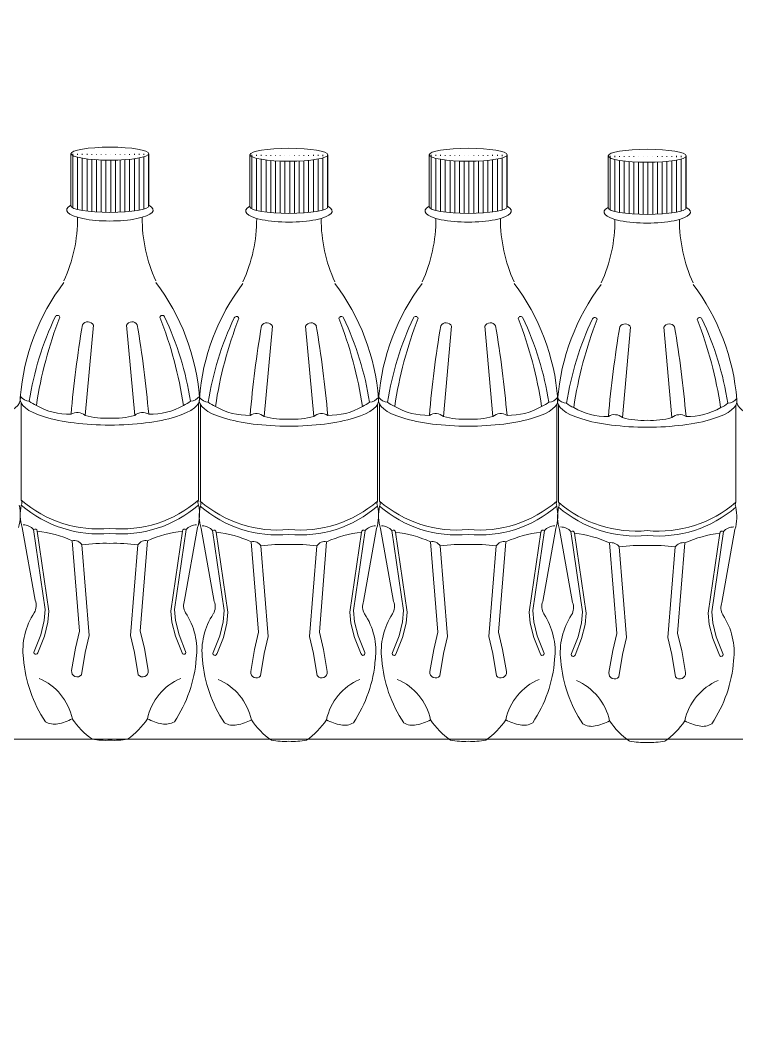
# Model space of a CAD drawing. Header units: millimetres. Extents: x 1287 to 21021, y -1522 to 4173.
# Drawn here: x 9318.85 to 9338.07, y 3339.14 to 3366.25 of the extents above; entities that cross this region are included whole.
import ezdxf

# ---------------------------------------------------------------- set-up
doc = ezdxf.new("R2010")
doc.units = ezdxf.units.MM

# ---------------------------------------------------------------- blocks, each defined once
blk = doc.blocks.new('şişe dolabı')
at = {"lineweight": 9}
h = blk.add_hatch(dxfattribs=at)
h.set_pattern_fill('LINE', scale=0.04, angle=90, style=0)
h.set_pattern_definition([(90, (9737.45998, 3607.11777), (-0.127, 8e-18), [])])
edge = h.paths.add_edge_path()
edge.add_ellipse((9765.621, 3658.457), major_axis=(1.045, 0), ratio=0.166366, start_angle=180, end_angle=360, ccw=False)
edge.add_line((9764.575, 3658.42), (9764.575, 3657.059))
edge.add_ellipse((9765.621, 3657.059), major_axis=(1.045, 0), ratio=0.166366, start_angle=180, end_angle=360)
edge.add_line((9766.666, 3657.059), (9766.666, 3658.42))
h = blk.add_hatch(dxfattribs=at)
h.set_pattern_fill('LINE', scale=0.04, angle=90, style=0)
h.set_pattern_definition([(90, (9742.26198, 3607.08957), (-0.127, 8e-18), [])])
edge = h.paths.add_edge_path()
edge.add_ellipse((9770.423, 3658.429), major_axis=(1.045, 0), ratio=0.166366, start_angle=180, end_angle=360, ccw=False)
edge.add_line((9769.377, 3658.392), (9769.377, 3657.031))
edge.add_ellipse((9770.423, 3657.031), major_axis=(1.045, 0), ratio=0.166366, start_angle=180, end_angle=360)
edge.add_line((9771.468, 3657.031), (9771.468, 3658.392))
h = blk.add_hatch(dxfattribs=at)
h.set_pattern_fill('LINE', scale=0.04, angle=90, style=0)
h.set_pattern_definition([(90, (9747.07023, 3607.08957), (-0.127, 8e-18), [])])
edge = h.paths.add_edge_path()
edge.add_ellipse((9775.231, 3658.429), major_axis=(1.045, 0), ratio=0.166366, start_angle=180, end_angle=360, ccw=False)
edge.add_line((9774.186, 3658.392), (9774.186, 3657.031))
edge.add_ellipse((9775.231, 3657.031), major_axis=(1.045, 0), ratio=0.166366, start_angle=180, end_angle=360)
edge.add_line((9776.276, 3657.031), (9776.276, 3658.392))
h = blk.add_hatch(dxfattribs=at)
h.set_pattern_fill('LINE', scale=0.04, angle=90, style=0)
h.set_pattern_definition([(90, (9751.87223, 3607.06137), (-0.127, 8e-18), [])])
edge = h.paths.add_edge_path()
edge.add_ellipse((9780.033, 3658.4), major_axis=(1.045, 0), ratio=0.166366, start_angle=180, end_angle=360, ccw=False)
edge.add_line((9778.988, 3658.363), (9778.988, 3657.003))
edge.add_ellipse((9780.033, 3657.003), major_axis=(1.045, 0), ratio=0.166366, start_angle=180, end_angle=360)
edge.add_line((9781.078, 3657.003), (9781.078, 3658.363))
at = {"color": 7, "lineweight": 9}
for p, q in [((9764.575, 3658.457), (9764.575, 3657.059)), ((9766.666, 3658.457), (9766.666, 3657.059)), ((9769.377, 3658.429), (9769.377, 3657.031)), ((9771.468, 3658.429), (9771.468, 3657.031)), ((9774.186, 3658.429), (9774.186, 3657.031)), ((9776.276, 3658.429), (9776.276, 3657.031)), ((9778.988, 3658.4), (9778.988, 3657.003)), ((9781.078, 3658.4), (9781.078, 3657.003)), ((9765.177, 3653.863), (9764.956, 3651.442)), ((9766.065, 3653.863), (9766.286, 3651.442)), ((9769.979, 3653.834), (9769.758, 3651.414)), ((9770.867, 3653.834), (9771.088, 3651.414)), ((9774.787, 3653.834), (9774.566, 3651.414)), ((9775.675, 3653.834), (9775.896, 3651.414)), ((9779.589, 3653.806), (9779.368, 3651.386)), ((9780.477, 3653.806), (9780.698, 3651.386)), ((9763.245, 3651.769), (9763.245, 3649.172)), ((9767.997, 3651.769), (9767.997, 3649.172)), ((9768.047, 3651.741), (9768.047, 3649.144)), ((9772.799, 3651.741), (9772.799, 3649.144)), ((9772.855, 3651.741), (9772.855, 3649.144)), ((9777.607, 3651.741), (9777.607, 3649.144)), ((9777.657, 3651.712), (9777.657, 3649.116)), ((9782.409, 3651.712), (9782.409, 3649.116)), ((9763.267, 3648.44), (9763.619, 3646.489)), ((9763.575, 3648.385), (9763.888, 3646.24)), ((9763.671, 3648.342), (9763.984, 3646.197)), ((9767.57, 3648.342), (9767.257, 3646.197)), ((9767.667, 3648.385), (9767.354, 3646.24)), ((9767.974, 3648.44), (9767.623, 3646.489)), ((9768.069, 3648.412), (9768.421, 3646.46)), ((9768.377, 3648.357), (9768.69, 3646.212)), ((9768.473, 3648.314), (9768.786, 3646.169)), ((9772.372, 3648.314), (9772.059, 3646.169)), ((9772.469, 3648.357), (9772.156, 3646.212)), ((9772.776, 3648.412), (9772.425, 3646.46)), ((9772.877, 3648.412), (9773.229, 3646.46)), ((9773.185, 3648.357), (9773.498, 3646.212)), ((9773.282, 3648.314), (9773.595, 3646.169)), ((9777.181, 3648.314), (9776.867, 3646.169)), ((9777.277, 3648.357), (9776.964, 3646.212)), ((9777.585, 3648.412), (9777.233, 3646.46)), ((9777.679, 3648.384), (9778.031, 3646.432)), ((9777.987, 3648.329), (9778.3, 3646.183)), ((9778.084, 3648.286), (9778.397, 3646.141)), ((9781.983, 3648.286), (9781.669, 3646.141)), ((9782.079, 3648.329), (9781.766, 3646.183)), ((9782.387, 3648.384), (9782.035, 3646.432)), ((9764.608, 3648.086), (9764.804, 3645.659)), ((9764.871, 3647.975), (9765.067, 3645.548)), ((9766.371, 3647.975), (9766.174, 3645.548)), ((9766.633, 3648.086), (9766.437, 3645.659)), ((9769.41, 3648.057), (9769.606, 3645.63)), ((9771.435, 3648.057), (9771.239, 3645.63)), ((9774.218, 3648.057), (9774.415, 3645.63)), ((9776.244, 3648.057), (9776.047, 3645.63)), ((9779.02, 3648.029), (9779.217, 3645.602)), ((9781.046, 3648.029), (9780.849, 3645.602)), ((9769.673, 3647.946), (9769.869, 3645.519)), ((9771.173, 3647.946), (9770.976, 3645.519)), ((9774.481, 3647.946), (9774.678, 3645.519)), ((9775.981, 3647.946), (9775.784, 3645.519)), ((9779.283, 3647.918), (9779.48, 3645.491)), ((9780.783, 3647.918), (9780.586, 3645.491)), ((9763.888, 3646.24), (9763.86, 3645.943)), ((9763.984, 3646.197), (9763.956, 3645.9)), ((9767.257, 3646.197), (9767.285, 3645.9)), ((9767.354, 3646.24), (9767.382, 3645.943)), ((9768.69, 3646.212), (9768.662, 3645.914)), ((9768.786, 3646.169), (9768.758, 3645.872)), ((9772.059, 3646.169), (9772.087, 3645.872)), ((9772.156, 3646.212), (9772.184, 3645.914)), ((9773.498, 3646.212), (9773.47, 3645.914)), ((9773.595, 3646.169), (9773.567, 3645.872)), ((9776.867, 3646.169), (9776.895, 3645.872)), ((9776.964, 3646.212), (9776.992, 3645.914)), ((9778.3, 3646.183), (9778.272, 3645.886)), ((9778.397, 3646.141), (9778.369, 3645.844)), ((9781.669, 3646.141), (9781.697, 3645.844)), ((9781.766, 3646.183), (9781.794, 3645.886)), ((9763.86, 3645.943), (9763.767, 3645.565)), ((9763.956, 3645.9), (9763.863, 3645.523)), ((9767.285, 3645.9), (9767.379, 3645.523)), ((9767.382, 3645.943), (9767.475, 3645.565)), ((9768.662, 3645.914), (9768.569, 3645.537)), ((9768.758, 3645.872), (9768.665, 3645.494)), ((9772.087, 3645.872), (9772.181, 3645.494)), ((9772.184, 3645.914), (9772.277, 3645.537)), ((9773.47, 3645.914), (9773.377, 3645.537)), ((9773.567, 3645.872), (9773.473, 3645.494)), ((9776.895, 3645.872), (9776.989, 3645.494)), ((9776.992, 3645.914), (9777.085, 3645.537)), ((9778.272, 3645.886), (9778.179, 3645.509)), ((9778.369, 3645.844), (9778.275, 3645.466)), ((9781.697, 3645.844), (9781.791, 3645.466)), ((9781.794, 3645.886), (9781.887, 3645.509)), ((9763.767, 3645.565), (9763.588, 3645.12)), ((9763.863, 3645.523), (9763.685, 3645.077)), ((9764.804, 3645.659), (9764.696, 3645.201)), ((9765.067, 3645.548), (9764.959, 3645.09)), ((9766.174, 3645.548), (9766.282, 3645.09)), ((9766.437, 3645.659), (9766.545, 3645.201)), ((9767.379, 3645.523), (9767.557, 3645.077)), ((9767.475, 3645.565), (9767.653, 3645.12)), ((9768.569, 3645.537), (9768.39, 3645.092)), ((9769.606, 3645.63), (9769.498, 3645.173)), ((9769.869, 3645.519), (9769.761, 3645.062)), ((9770.976, 3645.519), (9771.084, 3645.062)), ((9771.239, 3645.63), (9771.347, 3645.173)), ((9772.277, 3645.537), (9772.455, 3645.092)), ((9773.377, 3645.537), (9773.199, 3645.092)), ((9774.415, 3645.63), (9774.307, 3645.173)), ((9774.678, 3645.519), (9774.57, 3645.062)), ((9775.784, 3645.519), (9775.893, 3645.062)), ((9776.047, 3645.63), (9776.156, 3645.173)), ((9777.085, 3645.537), (9777.264, 3645.092)), ((9779.217, 3645.602), (9779.109, 3645.144)), ((9780.849, 3645.602), (9780.958, 3645.144)), ((9768.665, 3645.494), (9768.487, 3645.049)), ((9772.181, 3645.494), (9772.359, 3645.049)), ((9773.473, 3645.494), (9773.295, 3645.049)), ((9776.989, 3645.494), (9777.167, 3645.049)), ((9778.179, 3645.509), (9778.001, 3645.064)), ((9778.275, 3645.466), (9778.097, 3645.021)), ((9779.48, 3645.491), (9779.372, 3645.034)), ((9780.586, 3645.491), (9780.695, 3645.034)), ((9781.791, 3645.466), (9781.969, 3645.021)), ((9781.887, 3645.509), (9782.066, 3645.064)), ((9764.696, 3645.201), (9764.595, 3644.605)), ((9764.959, 3645.09), (9764.858, 3644.494)), ((9766.282, 3645.09), (9766.383, 3644.494)), ((9766.545, 3645.201), (9766.646, 3644.605)), ((9769.498, 3645.173), (9769.397, 3644.577)), ((9769.761, 3645.062), (9769.66, 3644.466)), ((9771.084, 3645.062), (9771.185, 3644.466)), ((9771.347, 3645.173), (9771.448, 3644.577)), ((9774.307, 3645.173), (9774.206, 3644.577)), ((9774.57, 3645.062), (9774.469, 3644.466)), ((9775.893, 3645.062), (9775.994, 3644.466)), ((9776.156, 3645.173), (9776.257, 3644.577)), ((9779.109, 3645.144), (9779.008, 3644.549)), ((9779.372, 3645.034), (9779.271, 3644.438)), ((9780.695, 3645.034), (9780.796, 3644.438)), ((9780.958, 3645.144), (9781.059, 3644.549))]:
    blk.add_line(p, q, dxfattribs=at)
at = {"lineweight": 9}
blk.add_line((9736.594, 3642.766), (9819.594, 3642.766), dxfattribs=at)
blk.add_lwpolyline([(9736.594, 3642.766), (9819.594, 3642.766), (9819.594, 3584.266), (9736.594, 3584.266)], close=True, dxfattribs=at)
at = {"color": 7, "lineweight": 9}
for centre, radius, start, end in [((9760.682, 3656.74), 4.074, 335.47, 0.1502), ((9770.56, 3656.74), 4.074, 179.8498, 204.53), ((9765.484, 3656.712), 4.074, 335.47, 0.1502), ((9775.362, 3656.712), 4.074, 179.8498, 204.53), ((9770.292, 3656.712), 4.074, 335.47, 0.1502), ((9780.17, 3656.712), 4.074, 179.8498, 204.53), ((9775.094, 3656.684), 4.074, 335.47, 0.1502), ((9784.972, 3656.684), 4.074, 179.8498, 204.53), ((9769.06, 3651.47), 5.859, 142.8669, 175.5508), ((9762.182, 3651.47), 5.859, 4.4492, 37.1331), ((9773.862, 3651.442), 5.859, 142.8669, 175.5508), ((9766.984, 3651.442), 5.859, 4.4492, 37.1331), ((9778.67, 3651.442), 5.859, 142.8669, 175.5508), ((9771.792, 3651.442), 5.859, 4.4492, 37.1331), ((9783.472, 3651.414), 5.859, 142.8669, 175.5508), ((9776.594, 3651.414), 5.859, 4.4492, 37.1331), ((9771.516, 3650.585), 8.152, 154.5416, 171.264), ((9774.535, 3650.085), 11.005, 158.7389, 171.5101), ((9764.214, 3654.056), 0.0677, 17.1092, 149.9066), ((9765.028, 3653.784), 0.169, 27.8675, 147.731), ((9766.214, 3653.784), 0.169, 32.269, 152.1325), ((9767.027, 3654.056), 0.0677, 30.0934, 162.8908), ((9756.707, 3650.085), 11.005, 8.4899, 21.2611), ((9759.725, 3650.585), 8.152, 8.736, 25.4584), ((9776.318, 3650.557), 8.152, 154.5416, 171.264), ((9779.337, 3650.057), 11.005, 158.7389, 171.5101), ((9769.016, 3654.028), 0.0677, 17.1092, 149.9066), ((9769.83, 3653.756), 0.169, 27.8675, 147.731), ((9771.016, 3653.756), 0.169, 32.269, 152.1325), ((9771.829, 3654.028), 0.0677, 30.0934, 162.8908), ((9761.509, 3650.057), 11.005, 8.4899, 21.2611), ((9764.527, 3650.557), 8.152, 8.736, 25.4584), ((9781.126, 3650.557), 8.152, 154.5416, 171.264), ((9784.145, 3650.057), 11.005, 158.7389, 171.5101), ((9773.824, 3654.028), 0.0677, 17.1092, 149.9066), ((9774.638, 3653.756), 0.169, 27.8675, 147.731), ((9775.824, 3653.756), 0.169, 32.269, 152.1325), ((9776.638, 3654.028), 0.0677, 30.0934, 162.8908), ((9766.317, 3650.057), 11.005, 8.4899, 21.2611), ((9769.336, 3650.557), 8.152, 8.736, 25.4584), ((9785.928, 3650.529), 8.152, 154.5416, 171.264), ((9788.947, 3650.029), 11.005, 158.7389, 171.5101), ((9778.626, 3653.999), 0.0677, 17.1092, 149.9066), ((9781.44, 3653.999), 0.0677, 30.0934, 162.8908), ((9771.119, 3650.029), 11.005, 8.4899, 21.2611), ((9774.138, 3650.529), 8.152, 8.736, 25.4584), ((9795.485, 3648.755), 31.025, 170.5031, 174.9739), ((9735.756, 3648.755), 31.025, 5.0261, 9.4969), ((9800.287, 3648.727), 31.025, 170.5031, 174.9739), ((9740.558, 3648.727), 31.025, 5.0261, 9.4969), ((9805.095, 3648.727), 31.025, 170.5031, 174.9739), ((9745.367, 3648.727), 31.025, 5.0261, 9.4969), ((9809.897, 3648.698), 31.025, 170.5031, 174.9739), ((9779.44, 3653.727), 0.169, 27.8675, 147.731), ((9780.626, 3653.727), 0.169, 32.269, 152.1325), ((9750.169, 3648.698), 31.025, 5.0261, 9.4969), ((9763.488, 3652.161), 0.338, 217.8637, 265.0175), ((9763.931, 3652.401), 0.746, 230.7215, 247.9232), ((9767.311, 3652.401), 0.746, 292.0768, 309.2785), ((9767.754, 3652.161), 0.338, 274.9825, 322.1363), ((9768.29, 3652.132), 0.338, 217.8637, 265.0175), ((9768.733, 3652.373), 0.746, 230.7215, 247.9232), ((9772.113, 3652.373), 0.746, 292.0768, 309.2785), ((9772.556, 3652.132), 0.338, 274.9825, 322.1363), ((9773.098, 3652.132), 0.338, 217.8637, 265.0175), ((9773.541, 3652.373), 0.746, 230.7215, 247.9232), ((9776.921, 3652.373), 0.746, 292.0768, 309.2785), ((9777.364, 3652.132), 0.338, 274.9825, 322.1363), ((9777.9, 3652.104), 0.338, 217.8637, 265.0175), ((9778.343, 3652.345), 0.746, 230.7215, 247.9232), ((9781.723, 3652.345), 0.746, 292.0768, 309.2785), ((9782.166, 3652.104), 0.338, 274.9825, 322.1363), ((9764.529, 3653.217), 1.745, 239.7561, 271.6313), ((9764.747, 3651.205), 0.316, 48.6304, 122.0332), ((9766.495, 3651.205), 0.316, 57.9668, 131.3696), ((9766.712, 3653.217), 1.745, 268.3687, 300.2439), ((9769.331, 3653.189), 1.745, 239.7561, 271.6313), ((9769.549, 3651.177), 0.316, 48.6304, 122.0332), ((9771.297, 3651.177), 0.316, 57.9668, 131.3696), ((9771.514, 3653.189), 1.745, 268.3687, 300.2439), ((9774.14, 3653.189), 1.745, 239.7561, 271.6313), ((9774.357, 3651.177), 0.316, 48.6304, 122.0332), ((9776.105, 3651.177), 0.316, 57.9668, 131.3696), ((9776.323, 3653.189), 1.745, 268.3687, 300.2439), ((9778.942, 3653.161), 1.745, 239.7561, 271.6313), ((9781.125, 3653.161), 1.745, 268.3687, 300.2439), ((9765.483, 3653.228), 1.862, 253.557, 274.2423), ((9765.759, 3653.228), 1.862, 265.7577, 286.443), ((9770.285, 3653.2), 1.862, 253.557, 274.2423), ((9770.561, 3653.2), 1.862, 265.7577, 286.443), ((9775.093, 3653.2), 1.862, 253.557, 274.2423), ((9775.369, 3653.2), 1.862, 265.7577, 286.443), ((9779.159, 3651.148), 0.316, 48.6304, 122.0332), ((9779.895, 3653.172), 1.862, 253.557, 274.2423), ((9780.171, 3653.172), 1.862, 265.7577, 286.443), ((9780.907, 3651.148), 0.316, 57.9668, 131.3696), ((9762.025, 3648.783), 1.192, 343.253, 12.4465), ((9764.409, 3648.783), 1.192, 167.5535, 196.747), ((9765.318, 3651.566), 3.167, 229.0989, 275.4821), ((9763.115, 3649.106), 0.145, 333.0533, 26.9467), ((9765.318, 3651.434), 3.167, 229.0989, 275.4821), ((9765.923, 3651.566), 3.167, 264.5179, 310.9011), ((9765.923, 3651.434), 3.167, 264.5179, 310.9011), ((9766.833, 3648.783), 1.192, 343.253, 12.4465), ((9768.126, 3649.106), 0.145, 153.0533, 206.9467), ((9770.12, 3651.538), 3.167, 229.0989, 275.4821), ((9767.917, 3649.078), 0.145, 333.0533, 26.9467), ((9770.725, 3651.538), 3.167, 264.5179, 310.9011), ((9772.928, 3649.078), 0.145, 153.0533, 206.9467), ((9774.929, 3651.538), 3.167, 229.0989, 275.4821), ((9772.725, 3649.078), 0.145, 333.0533, 26.9467), ((9775.534, 3651.538), 3.167, 264.5179, 310.9011), ((9777.737, 3649.078), 0.145, 153.0533, 206.9467), ((9779.731, 3651.509), 3.167, 229.0989, 275.4821), ((9777.527, 3649.05), 0.145, 333.0533, 26.9467), ((9780.336, 3651.509), 3.167, 264.5179, 310.9011), ((9782.539, 3649.05), 0.145, 153.0533, 206.9467), ((9769.211, 3648.755), 1.192, 167.5535, 196.747), ((9770.12, 3651.406), 3.167, 229.0989, 275.4821), ((9770.725, 3651.406), 3.167, 264.5179, 310.9011), ((9771.635, 3648.755), 1.192, 343.253, 12.4465), ((9774.019, 3648.755), 1.192, 167.5535, 196.747), ((9774.929, 3651.406), 3.167, 229.0989, 275.4821), ((9775.534, 3651.406), 3.167, 264.5179, 310.9011), ((9776.443, 3648.755), 1.192, 343.253, 12.4465), ((9778.821, 3648.727), 1.192, 167.5535, 196.747), ((9779.731, 3651.378), 3.167, 229.0989, 275.4821), ((9780.336, 3651.378), 3.167, 264.5179, 310.9011), ((9781.245, 3648.727), 1.192, 343.253, 12.4465), ((9763.304, 3648.15), 0.359, 40.8817, 91.164), ((9767.938, 3648.15), 0.359, 88.836, 139.1183), ((9763.612, 3648.338), 0.0599, 4.3476, 127.8576), ((9763.308, 3645.181), 3.182, 65.8855, 83.4441), ((9767.934, 3645.181), 3.182, 96.5559, 114.1145), ((9767.63, 3648.338), 0.0599, 52.1424, 175.6524), ((9768.106, 3648.122), 0.359, 40.8817, 91.164), ((9768.414, 3648.31), 0.0599, 4.3476, 127.8576), ((9768.11, 3645.153), 3.182, 65.8855, 83.4441), ((9772.736, 3645.153), 3.182, 96.5559, 114.1145), ((9772.432, 3648.31), 0.0599, 52.1424, 175.6524), ((9772.74, 3648.122), 0.359, 88.836, 139.1183), ((9772.914, 3648.122), 0.359, 40.8817, 91.164), ((9773.222, 3648.31), 0.0599, 4.3476, 127.8576), ((9772.918, 3645.153), 3.182, 65.8855, 83.4441), ((9777.544, 3645.153), 3.182, 96.5559, 114.1145), ((9777.24, 3648.31), 0.0599, 52.1424, 175.6524), ((9777.548, 3648.122), 0.359, 88.836, 139.1183), ((9777.716, 3648.094), 0.359, 40.8817, 91.164), ((9778.024, 3648.282), 0.0599, 4.3476, 127.8576), ((9777.72, 3645.124), 3.182, 65.8855, 83.4441), ((9782.346, 3645.124), 3.182, 96.5559, 114.1145), ((9782.042, 3648.282), 0.0599, 52.1424, 175.6524), ((9782.35, 3648.094), 0.359, 88.836, 139.1183), ((9764.657, 3647.834), 0.256, 33.2178, 101.0314), ((9765.46, 3643.867), 4.149, 87.7779, 98.1583), ((9765.782, 3643.867), 4.149, 81.8417, 92.2221), ((9766.585, 3647.834), 0.256, 78.9686, 146.7822), ((9769.459, 3647.806), 0.256, 33.2178, 101.0314), ((9770.262, 3643.839), 4.149, 87.7779, 98.1583), ((9770.584, 3643.839), 4.149, 81.8417, 92.2221), ((9771.387, 3647.806), 0.256, 78.9686, 146.7822), ((9774.267, 3647.806), 0.256, 33.2178, 101.0314), ((9775.07, 3643.839), 4.149, 87.7779, 98.1583), ((9775.392, 3643.839), 4.149, 81.8417, 92.2221), ((9776.195, 3647.806), 0.256, 78.9686, 146.7822), ((9779.069, 3647.778), 0.256, 33.2178, 101.0314), ((9779.872, 3643.811), 4.149, 87.7779, 98.1583), ((9780.194, 3643.811), 4.149, 81.8417, 92.2221), ((9780.997, 3647.778), 0.256, 78.9686, 146.7822), ((9763.256, 3646.349), 0.389, 330.2047, 21.0695), ((9767.986, 3646.349), 0.389, 158.9305, 209.7953), ((9768.058, 3646.32), 0.389, 330.2047, 21.0695), ((9772.788, 3646.32), 0.389, 158.9305, 209.7953), ((9772.866, 3646.32), 0.389, 330.2047, 21.0695), ((9777.596, 3646.32), 0.389, 158.9305, 209.7953), ((9777.668, 3646.292), 0.389, 330.2047, 21.0695), ((9782.398, 3646.292), 0.389, 158.9305, 209.7953), ((9765.106, 3645.149), 1.817, 146.353, 187.0356), ((9766.136, 3645.149), 1.817, 352.9644, 33.647), ((9769.908, 3645.12), 1.817, 146.353, 187.0356), ((9770.938, 3645.12), 1.817, 352.9644, 33.647), ((9774.716, 3645.12), 1.817, 146.353, 187.0356), ((9775.746, 3645.12), 1.817, 352.9644, 33.647), ((9779.518, 3645.092), 1.817, 146.353, 187.0356), ((9780.548, 3645.092), 1.817, 352.9644, 33.647), ((9763.634, 3645.093), 0.0531, 149.6058, 342.5995), ((9767.607, 3645.093), 0.0531, 197.4005, 30.3942), ((9768.436, 3645.065), 0.0531, 149.6058, 342.5995), ((9772.409, 3645.065), 0.0531, 197.4005, 30.3942), ((9773.244, 3645.065), 0.0531, 149.6058, 342.5995), ((9777.218, 3645.065), 0.0531, 197.4005, 30.3942), ((9778.046, 3645.037), 0.0531, 149.6058, 342.5995), ((9782.02, 3645.037), 0.0531, 197.4005, 30.3942), ((9766.811, 3645.198), 3.519, 184.4312, 213.9131), ((9764.43, 3645.198), 3.519, 326.0869, 355.5688), ((9771.613, 3645.17), 3.519, 184.4312, 213.9131), ((9769.232, 3645.17), 3.519, 326.0869, 355.5688), ((9776.422, 3645.17), 3.519, 184.4312, 213.9131), ((9774.041, 3645.17), 3.519, 326.0869, 355.5688), ((9781.224, 3645.141), 3.519, 184.4312, 213.9131), ((9778.843, 3645.141), 3.519, 326.0869, 355.5688), ((9764.742, 3644.584), 0.148, 172.0326, 322.2167), ((9766.5, 3644.584), 0.148, 217.7833, 7.9674), ((9769.544, 3644.556), 0.148, 172.0326, 322.2167), ((9771.302, 3644.556), 0.148, 217.7833, 7.9674), ((9774.352, 3644.556), 0.148, 172.0326, 322.2167), ((9776.11, 3644.556), 0.148, 217.7833, 7.9674), ((9779.154, 3644.528), 0.148, 172.0326, 322.2167), ((9780.912, 3644.528), 0.148, 217.7833, 7.9674), ((9763.121, 3642.992), 1.527, 12.2077, 66.8778), ((9768.121, 3642.992), 1.527, 113.1222, 167.7923), ((9767.923, 3642.964), 1.527, 12.2077, 66.8778), ((9772.923, 3642.964), 1.527, 113.1222, 167.7923), ((9772.731, 3642.964), 1.527, 12.2077, 66.8778), ((9777.731, 3642.964), 1.527, 113.1222, 167.7923), ((9777.533, 3642.935), 1.527, 12.2077, 66.8778), ((9782.533, 3642.935), 1.527, 113.1222, 167.7923), ((9764.128, 3643.618), 0.451, 238.244, 282.5613), ((9764.026, 3644.359), 1.198, 279.6278, 299.3435), ((9766.251, 3644.389), 1.959, 213.2722, 235.8121), ((9764.991, 3644.389), 1.959, 304.1879, 326.7278), ((9767.216, 3644.359), 1.198, 240.6565, 260.3722), ((9767.113, 3643.618), 0.451, 257.4387, 301.756), ((9768.93, 3643.59), 0.451, 238.244, 282.5613), ((9768.828, 3644.331), 1.198, 279.6278, 299.3435), ((9771.053, 3644.361), 1.959, 213.2722, 235.8121), ((9769.793, 3644.361), 1.959, 304.1879, 326.7278), ((9772.018, 3644.331), 1.198, 240.6565, 260.3722), ((9771.915, 3643.59), 0.451, 257.4387, 301.756), ((9773.738, 3643.59), 0.451, 238.244, 282.5613), ((9773.636, 3644.331), 1.198, 279.6278, 299.3435), ((9775.861, 3644.361), 1.959, 213.2722, 235.8121), ((9774.601, 3644.361), 1.959, 304.1879, 326.7278), ((9776.826, 3644.331), 1.198, 240.6565, 260.3722), ((9776.724, 3643.59), 0.451, 257.4387, 301.756), ((9778.54, 3643.561), 0.451, 238.244, 282.5613), ((9778.438, 3644.303), 1.198, 279.6278, 299.3435), ((9780.663, 3644.333), 1.959, 213.2722, 235.8121), ((9779.403, 3644.333), 1.959, 304.1879, 326.7278), ((9781.628, 3644.303), 1.198, 240.6565, 260.3722), ((9781.526, 3643.561), 0.451, 257.4387, 301.756), ((9765.518, 3644.738), 2.003, 259.4054, 272.9298), ((9765.723, 3644.738), 2.003, 267.0702, 280.5946), ((9770.32, 3644.71), 2.003, 259.4054, 272.9298), ((9770.525, 3644.71), 2.003, 267.0702, 280.5946), ((9775.129, 3644.71), 2.003, 259.4054, 272.9298), ((9775.333, 3644.71), 2.003, 267.0702, 280.5946), ((9779.931, 3644.682), 2.003, 259.4054, 272.9298), ((9780.135, 3644.682), 2.003, 267.0702, 280.5946)]:
    blk.add_arc(centre, radius, start, end, dxfattribs=at)
for centre in [(9765.621, 3658.457), (9770.423, 3658.429), (9775.231, 3658.429), (9780.033, 3658.4)]:
    blk.add_ellipse(centre, major_axis=(1.045, 0), ratio=0.166366, dxfattribs=at)
at = {"color": 7, "lineweight": 9, "extrusion": (0, 0, -1)}
for centre, major_axis, ratio, start_param, end_param in [((9765.621, 3656.947), (-1.159, 0), 0.254188, 2.694786, 6.729992), ((9770.423, 3656.919), (-1.159, 0), 0.254188, 2.694786, 6.729992), ((9775.231, 3656.919), (-1.159, 0), 0.254188, 2.694786, 6.729992), ((9780.033, 3656.891), (-1.159, 0), 0.254188, 2.694786, 6.729992), ((9760.813, 3651.88), (-2.407, 0), 0.289681, 3.077687, 4.712389), ((9765.621, 3651.88), (-2.407, 0), 0.289681, 3.077687, 4.712389), ((9770.423, 3651.852), (-2.407, 0), 0.289681, 3.077687, 4.712389), ((9775.231, 3651.852), (-2.407, 0), 0.289681, 3.077687, 4.712389), ((9780.033, 3651.824), (-2.407, 0), 0.289681, 3.077687, 4.712389)]:
    blk.add_ellipse(centre, major_axis=major_axis, ratio=ratio, start_param=start_param, end_param=end_param, dxfattribs=at)
at = {"color": 7, "lineweight": 9}
for centre, major_axis, ratio, start_param, end_param in [((9765.621, 3657.059), (1.045, 0), 0.166366, 3.141593, 6.283185), ((9770.423, 3657.031), (1.045, 0), 0.166366, 3.141593, 6.283185), ((9775.231, 3657.031), (1.045, 0), 0.166366, 3.141593, 6.283185), ((9780.033, 3657.003), (1.045, 0), 0.166366, 3.141593, 6.283185), ((9765.621, 3651.88), (2.407, 0), 0.289681, 3.077687, 4.712389), ((9770.423, 3651.852), (2.407, 0), 0.289681, 3.077687, 4.712389), ((9775.231, 3651.852), (2.407, 0), 0.289681, 3.077687, 4.712389), ((9780.033, 3651.824), (2.407, 0), 0.289681, 3.077687, 4.712389), ((9784.841, 3651.824), (2.407, 0), 0.289681, 3.077687, 4.712389)]:
    blk.add_ellipse(centre, major_axis=major_axis, ratio=ratio, start_param=start_param, end_param=end_param, dxfattribs=at)

msp = doc.modelspace()

# ---------------------------------------------------------------- hatches: boundary and pattern name
h = msp.add_hatch(color=256)
h.dxf.hatch_style = 1
h.paths.add_polyline_path([(10598.775, 584.53), (10598.775, 4059.675), (5942.638, 4059.675), (5942.638, 584.53)])
h.paths.add_polyline_path([(5962.638, 604.53), (5962.638, 4039.675), (10578.775, 4039.675), (10578.775, 604.53)], flags=16)
h.paths.add_polyline_path([(6519.893, 778.27), (6520.667, 3865.935), (6536.057, 3865.935), (6535.283, 778.27)], flags=0)
h.paths.add_polyline_path([(6015.638, 1487.424), (6015.635, 1502.885), (6468.358, 1502.885), (6468.358, 1487.495)], flags=0)
h.paths.add_polyline_path([(6080.278, 1558.408), (6080.278, 1881.292), (6183.601, 1881.292), (6183.601, 1558.408)], flags=0)
h.paths.add_polyline_path([(6071.667, 1891.8), (6037.227, 1891.8), (6054.447, 1921.935)], flags=0)
h.paths.add_polyline_path([(6015.635, 1969.703), (6015.638, 1985.164), (6468.358, 1985.093), (6468.358, 1969.703)], flags=0)
h.paths.add_polyline_path([(6015.521, 2302.178), (6015.523, 2317.639), (6468.243, 2317.568), (6468.243, 2302.178)], flags=0)
h.paths.add_polyline_path([(6015.556, 2537.898), (6015.558, 2553.359), (6468.278, 2553.288), (6468.278, 2537.898)], flags=0)
h.paths.add_polyline_path([(6015.591, 2763.088), (6015.594, 2778.549), (6468.313, 2778.478), (6468.313, 2763.088)], flags=0)
h.paths.add_polyline_path([(6015.635, 2988.278), (6015.638, 3003.739), (6468.358, 3003.668), (6468.358, 2988.278)], flags=0)
h.paths.add_polyline_path([(6015.635, 3269.753), (6015.638, 3285.214), (6468.358, 3285.143), (6468.358, 3269.753)], flags=0)
h.paths.add_polyline_path([(6015.635, 3569.858), (6015.638, 3585.319), (6468.358, 3585.248), (6468.358, 3569.858)], flags=0)
h.paths.add_polyline_path([(6011.198, 802.859), (6502.295, 802.859), (6502.295, 1366.204), (6011.198, 1366.204)], flags=8)
h.paths.add_polyline_path([(6032.866, 1386.231), (6154.175, 1386.231), (6154.175, 1444.648), (6032.866, 1444.648)], flags=8)
h.paths.add_polyline_path([(6083.249, 2022.59), (6419.744, 2022.59), (6419.744, 2188.638), (6083.249, 2188.638)], flags=8)
h.paths.add_polyline_path([(6032.989, 3510.142), (6274.583, 3510.142), (6274.583, 3568.56), (6032.989, 3568.56)], flags=8)
h.paths.add_polyline_path([(6192.211, 1890.769), (6318.904, 1890.769), (6318.904, 1916.599), (6192.211, 1916.599)], flags=8)
h.paths.add_polyline_path([(6096.728, 1889.902), (6173.401, 1889.902), (6173.401, 1915.733), (6096.728, 1915.733)], flags=8)
h.paths.add_polyline_path([(6219.686, 3657.173), (6505.428, 3657.173), (6505.428, 3704.638), (6219.686, 3704.638)], flags=8)

# ---------------------------------------------------------------- block references
msp.add_blockref('şişe dolabı', (-444.361, -295.787))

doc.saveas('drawing.dxf')
